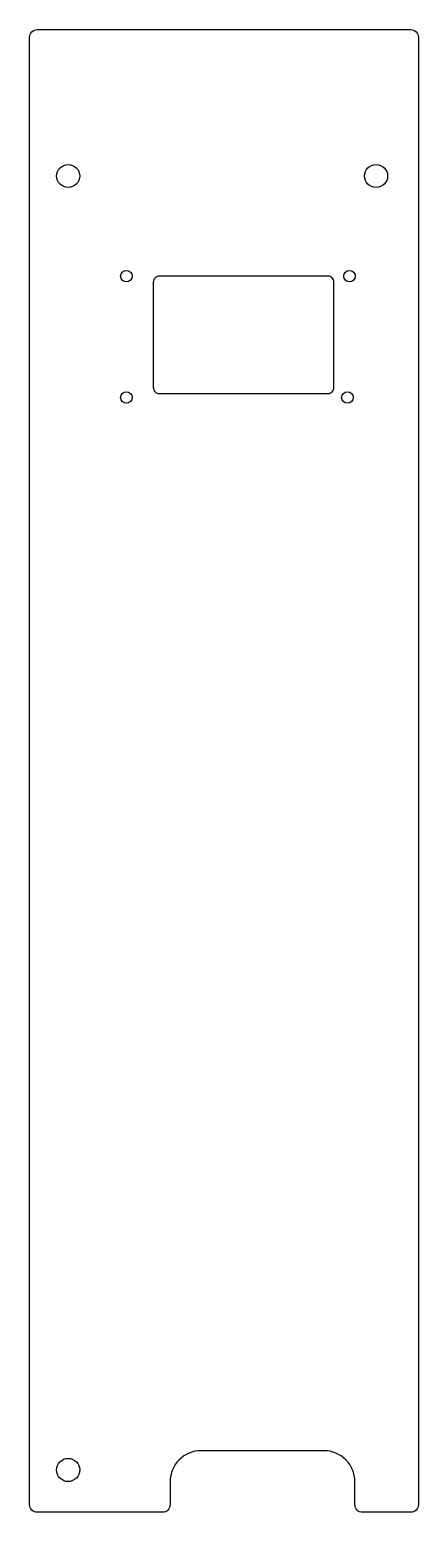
# Model space of a CAD drawing. Header units: inches. Extents: x -7.6 to -1.3, y 24.5 to 48.5.
import ezdxf

# ---------------------------------------------------------------- set-up
doc = ezdxf.new("R2010")
doc.units = ezdxf.units.IN
doc.layers.get('0').update_dxf_attribs({"linetype": 'CONTINUOUS'})

msp = doc.modelspace()

# ---------------------------------------------------------------- linework, layer by layer
for points in [[(-2.283, 24.592), (-2.283, 24.967, 0.414214), (-2.783, 25.467), (-4.783, 25.467, 0.414214), (-5.283, 24.967), (-5.283, 24.592, -0.414214), (-5.408, 24.467), (-7.439, 24.467, -0.414214), (-7.564, 24.592), (-7.564, 48.404, -0.414214), (-7.439, 48.529), (-1.377, 48.529, -0.414214), (-1.252, 48.404), (-1.252, 24.592, -0.414214), (-1.377, 24.467), (-2.158, 24.467, -0.414214)], [(-2.622, 42.723), (-2.622, 44.429, 0.414214), (-2.722, 44.529), (-5.457, 44.529, 0.414214), (-5.557, 44.429), (-5.557, 42.723, 0.414214), (-5.457, 42.623), (-2.722, 42.623, 0.414214)]]:
    msp.add_lwpolyline(points, format="xyb", close=True)
for centre, radius in [((-6.939, 46.154), 0.187), ((-1.939, 46.154), 0.187), ((-5.994, 44.529), 0.0938), ((-2.371, 44.529), 0.0938), ((-5.994, 42.559), 0.0938), ((-2.404, 42.559), 0.0938), ((-6.939, 25.154), 0.188)]:
    msp.add_circle(centre, radius)

doc.saveas('drawing.dxf')
